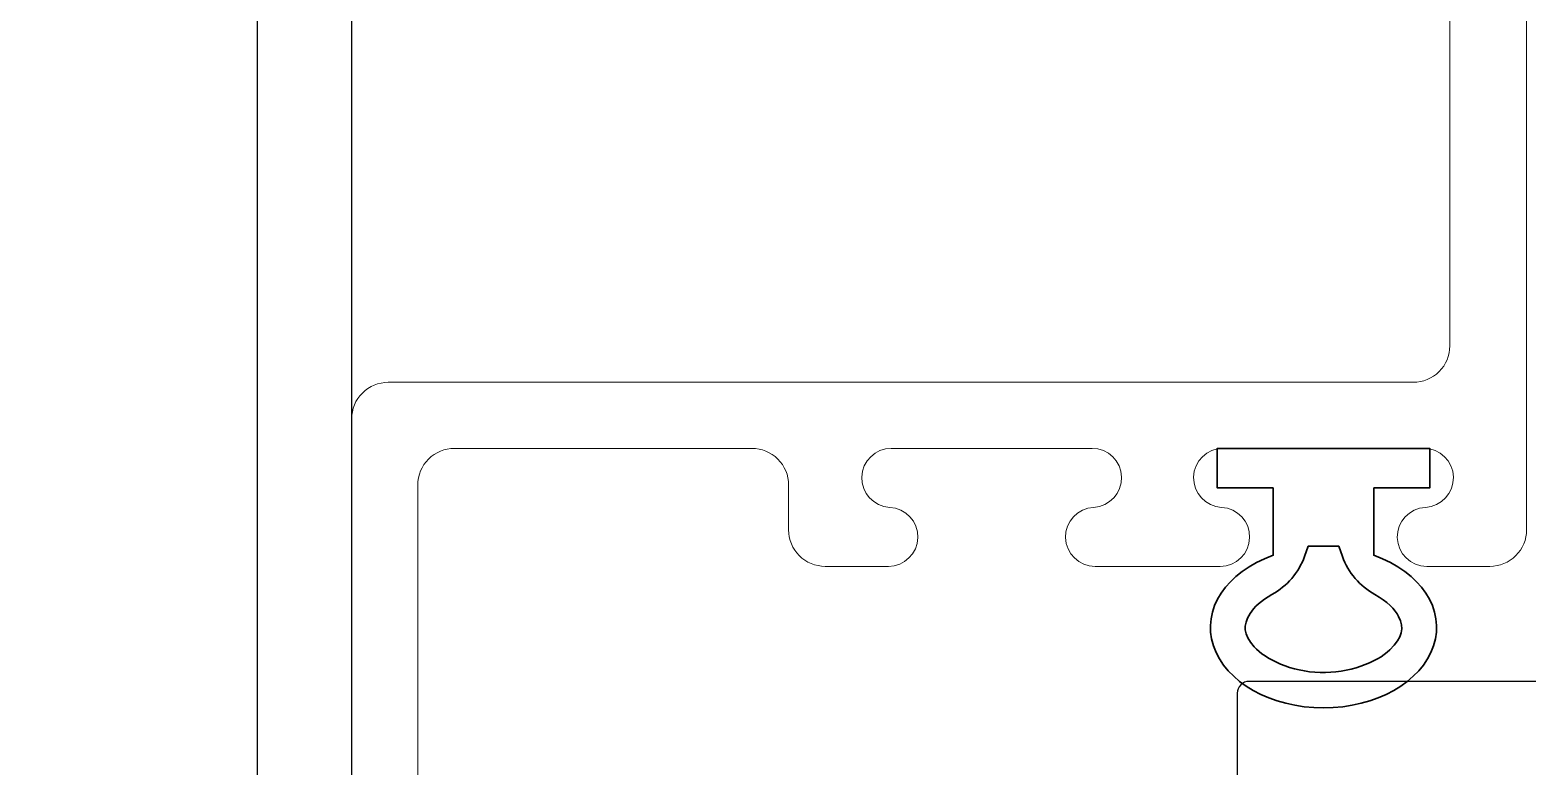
# Model space of a CAD drawing. Extents: x -138 to 168, y -127 to 80.
# Drawn here: x 2.199 to 3.467, y 54.752 to 55.376 of the extents above; entities that cross this region are included whole.
import ezdxf

# ---------------------------------------------------------------- set-up
doc = ezdxf.new("R2010")
doc.units = 0
doc.header["$MEASUREMENT"] = 0
doc.layers.get('0').update_dxf_attribs({"linetype": 'CONTINUOUS'})
doc.layers.add('ALUM-RED', color=1, linetype='CONTINUOUS', lineweight=9)
doc.layers.add('PROFILE NUMBER', color=150, linetype='CONTINUOUS', lineweight=35)
doc.layers.add('FRAME', color=1, linetype='CONTINUOUS')
doc.layers.add('TEXT', color=7, linetype='CONTINUOUS')

# ---------------------------------------------------------------- blocks, each defined once
blk = doc.blocks.new('05P19-BLOCK-OG')
blk.add_lwpolyline([(0.0865, 0.01), (0.0865, 1.922, 0.414214), (0.0765, 1.932), (-0.3165, 1.932, 0.414214), (-0.3265, 1.922), (-0.3265, 1.862, 0.414214), (-0.3165, 1.852), (-0.0035, 1.852, -0.414214), (0.0065, 1.842), (0.0065, 1.423, -0.414214), (-0.0035, 1.413), (-0.1335, 1.413, 0.414214), (-0.1435, 1.403), (-0.1435, 1.308, 0.947716), (-0.0936, 1.3053, -0.38311), (-0.0628, 1.333), (-0.0245, 1.333, -0.414214), (0.0065, 1.302), (0.0065, 1.17, 1), (0.0065, 1.12), (0.0065, 0.988, -0.414214)], format="xyb")
blk = doc.blocks.new('*U125')
at = {"layer": 'PROFILE NUMBER', "color": 5}
for p, q in [((-0.0161, 0.0916), (-0.013, 0.083)), ((0.013, 0.083), (0.0161, 0.0915)), ((-0.013, 0.083), (0.013, 0.083))]:
    blk.add_line(p, q, dxfattribs=at)
blk.add_lwpolyline([(-0.0427, 0.0907), (-0.0427, 0.0335), (-0.09, 0.0335), (-0.09, 0), (0.09, 0), (0.09, 0.0335), (0.0427, 0.0335), (0.0427, 0.0907)], dxfattribs=at)
for centre, start, end in [((-0.0725, 0.0712), 19.8289, 61.175), ((0.0725, 0.0712), 118.7633, 160.1945)]:
    blk.add_arc(centre, 0.06, start, end, dxfattribs=at)
blk.add_ellipse((0, 0.1517), major_axis=(-0.0958, 0), ratio=0.712114, start_param=2.033109, end_param=7.391692, dxfattribs=at)
blk.add_open_spline([(0.0437, 0.1238), (0.0526, 0.1287), (0.0589, 0.1347), (0.0685, 0.1503), (0.0681, 0.1574), (0.0493, 0.1788), (0.027, 0.1893), (-0.0212, 0.1906), (-0.0451, 0.1815), (-0.0674, 0.16), (-0.0684, 0.1523), (-0.0607, 0.1366), (-0.0538, 0.1294), (-0.0436, 0.1238)], degree=3, knots=[2.2211, 2.2211, 2.2211, 2.2211, 2.727733, 2.727733, 3.7005, 3.7005, 4.673268, 4.673268, 5.646035, 5.646035, 6.618803, 6.618803, 7.203997, 7.203997, 7.203997, 7.203997], dxfattribs=at)
blk = doc.blocks.new('3809 BLOCK FRAME')
for points in [[(-1.643, 0.61), (-1.799, 0.61, 0.414214), (-1.83, 0.579, 0.414214), (-1.799, 0.548), (-1.674, 0.548), (-1.674, 0.454), (-4.425, 0.454)], [(-3.469, 0.374), (-2.4167, 0.374, -0.5024), (-2.387, 0.3341, 0.280293), (-2.3495, 0.1903, 0.498955), (-2.3005, 0.198, 0.334263), (-2.3063, 0.2348, -2.470836), (-2.1937, 0.2348, 0.334263), (-2.1995, 0.198, 0.498955), (-2.1505, 0.1903, 0.280293), (-2.113, 0.3341, -0.5024), (-2.0833, 0.374), (-1.637, 0.374, -0.414214)]]:
    blk.add_lwpolyline(points, format="xyb")

msp = doc.modelspace()

# ---------------------------------------------------------------- linework, layer by layer
at = {"layer": 'ALUM-RED'}
for points in [[(3.4665, 56.7909), (3.4665, 54.9519, -0.414214), (3.4355, 54.9209), (3.382, 54.9209, -0.975), (3.3808, 54.9709, 0.975), (3.3795, 55.0209), (3.2095, 55.0209, 0.975), (3.2082, 54.9709, -0.975), (3.207, 54.9209), (3.101, 54.9209, -0.975), (3.0998, 54.9709, 0.975), (3.0985, 55.0209), (2.9285, 55.0209, 0.975), (2.9272, 54.9709, -0.975), (2.926, 54.9209), (2.8725, 54.9209, -0.414214), (2.8415, 54.9519), (2.8415, 54.9899, 0.414214), (2.8105, 55.0209), (2.5585, 55.0209, 0.414214), (2.5275, 54.9899), (2.5275, 54.0099, -1)], [(2.4715, 54.0099), (2.4715, 55.0459, -0.414214), (2.5025, 55.0769), (3.3705, 55.0769, 0.414214), (3.4015, 55.1079), (3.4015, 56.7349, 0.414214)]]:
    msp.add_lwpolyline(points, format="xyb", dxfattribs=at)

# ---------------------------------------------------------------- block references
at = {"layer": 'FRAME'}
for name, p, rotation in [('3809 BLOCK FRAME', (2.0175, 52.3009), 269.9999999999998), ('05P19-BLOCK-OG', (5.1535, 54.7369), 90)]:
    msp.add_blockref(name, p, dxfattribs=dict(at, rotation=rotation))
at = {"layer": 'TEXT', "rotation": 180}
msp.add_blockref('*U125', (3.2945, 55.0209), dxfattribs=at)

doc.saveas('drawing.dxf')
